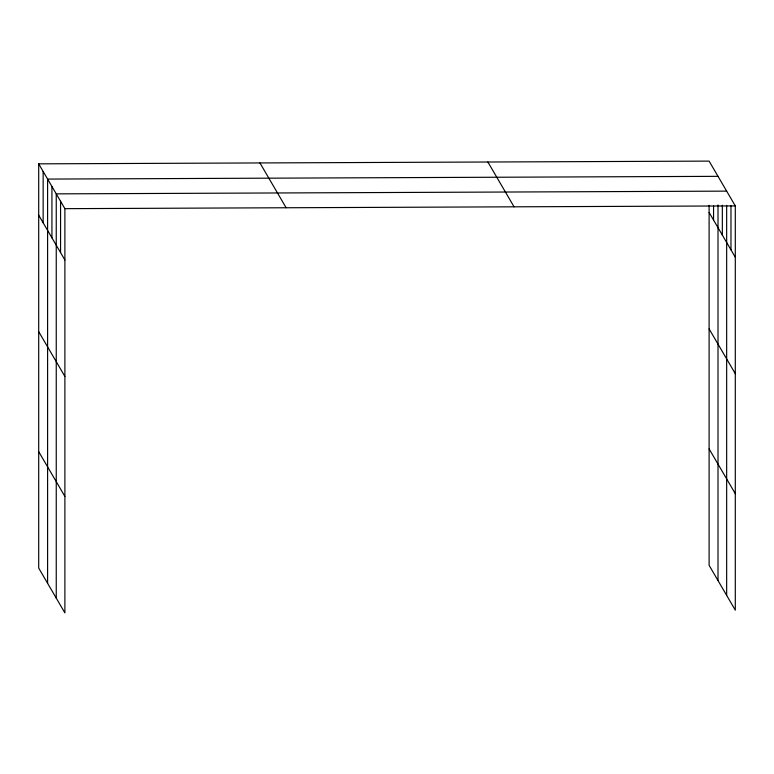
<?xml version="1.0" encoding="UTF-8"?>
<svg xmlns="http://www.w3.org/2000/svg" width="774" height="774" viewBox="0 0 774 774"><rect width="100%" height="100%" fill="white"/><g stroke="black" fill="none" stroke-linecap="round" stroke-linejoin="round"><path stroke-width="1.16" d="M38.7 163.846L64.89 208.661L64.89 612.892L38.7 568.087L38.7 163.846L709.11 161.108L735.3 205.913L735.3 610.154L709.11 565.339L709.11 205.274M718.011 176.337L47.601 179.084L47.601 583.315M726.66 191.13L56.25 193.868L56.25 598.109M64.89 208.661L735.3 205.913M709.11 212.434L735.3 257.249M709.11 328.892L735.3 373.707M709.11 448.881L735.3 493.696M487.872 162.008L514.062 206.822M259.938 162.946L286.128 207.751M38.7 215.182L64.89 259.987M38.7 331.64L64.89 376.445M38.7 451.629L64.89 496.434M730.975 205.681L730.975 249.847M726.66 205.449L726.66 595.361M722.336 205.216L722.336 235.064M718.011 204.994L718.011 580.577M713.56 205.729L713.56 220.048M60.566 201.269L60.566 252.595M51.926 186.476L51.926 237.812M43.151 171.47L43.151 222.796"/></g></svg>
